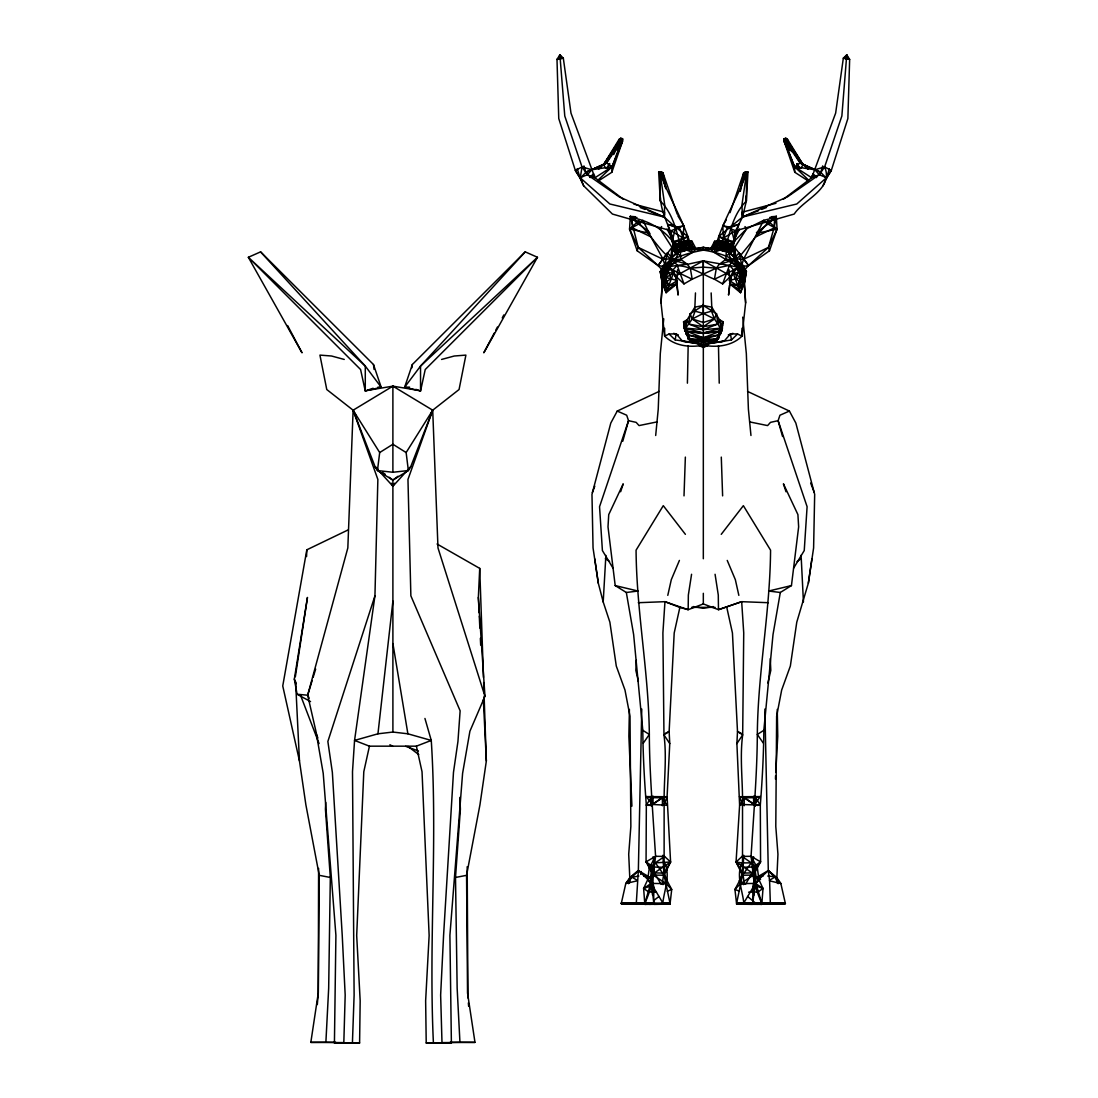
<?xml version="1.0" encoding="UTF-8"?>
<svg xmlns="http://www.w3.org/2000/svg" width="1098" height="1098" viewBox="0 0 1098 1098"><rect width="100%" height="100%" fill="white"/><g stroke="black" fill="none" stroke-linecap="round" stroke-linejoin="round"><path stroke-width="1.5" d="M344.237 359.444L331.555 356.013L319.93 355.107L326.765 389.529L353.117 410.199L375.063 466.65L377.451 470.548L392.892 472.264L392.892 386.153L368.05 390.284M651.457 806.165L651.471 796.077M664.647 328.261L664.647 336.125C674.68 346.09 689.942 347.709 703.296 345.197C716.665 347.709 731.954 346.103 742.001 336.125L745.624 302.883L743.442 265.675C729.045 255.203 710.365 249.836 692.646 249.15C680.705 247.228 671.496 255.738 666.198 265.4M741.987 328.261L742.001 336.125L737.568 334.012L731.446 339.941L703.296 344.635L682.544 341.204L676.135 333.833L669.066 334.012L664.647 336.125L661.023 302.883L662.369 283.696L661.97 272.647L668.751 267.006L672.95 269.902L675.613 276.051L677.054 283.723L666.115 292.727L662.369 283.696L660.255 271.645L692.646 252.334L696.063 248.889L692.056 241.382C685.015 239.007 678.015 243.564 672.36 247.379L672.347 256.946L668.504 263.808L670.658 258.895L671.949 247.393L674.405 243.344L667.076 229.002M753.599 804.56L753.612 796.201M711.161 292.933L711.779 307.152L719.478 319.738L723.074 321.755L721.853 331.061L703.296 333.504L684.795 331.061L685.591 328.302L692.22 318.955L703.296 313.424L703.296 260.857L737.883 267.006L744.677 272.647L744.266 283.696L745.624 302.883M721.235 534.342L743.36 505.67L770.563 550.18C770.151 611.833 757.84 672.649 757.318 734.466C757.222 757.895 755.918 781.227 754.45 804.436L751.046 856.303L757.346 867.832L758.951 879.731L763.014 888.474L761.806 904.34L736.634 904.217L734.933 889.462L740.491 883.629L753.475 875.106L760.571 861.848L760.31 805.109C762.245 780.225 763.632 755.328 763.837 730.307L773.019 634.548L780.307 592.481L791.452 585.577L798.644 526.862L797.917 514.605L783.423 483.834L786.017 491.753M685.399 534.342L663.274 505.67L636.071 550.18C636.497 611.833 648.794 672.649 649.33 734.466C649.426 757.895 650.716 781.227 652.198 804.436L655.588 856.303L649.302 867.832L647.696 879.731L643.62 888.474L644.842 904.34L670.013 904.217L671.715 889.462L666.157 883.629L653.173 875.106L646.063 861.848L646.338 805.109C644.389 780.225 643.016 755.328 642.797 730.307L633.628 634.548L626.327 592.481L615.196 585.577L608.004 526.862L608.731 514.605L623.211 483.834L620.631 491.753M662.41 805.726L662.451 797.807L667.09 796.723L669.753 743.593L669.135 731.501L674.199 632.997L679.854 607.427L664.963 601.677L638.281 602.706M667.255 891.205L671.715 889.462L664.125 875.216L670.59 862.012L664.523 856.399L655.588 856.303L653.173 875.106L644.855 903.338L663.494 904.203L670.013 903.256L654.23 903.036L644.842 904.34L670.013 903.256L664.125 875.216L664.125 804.518C663.727 781.364 667.035 758.059 663.961 734.878L662.904 632.928L664.963 601.677L688.172 609.692L703.324 603.927L718.476 609.692L741.672 601.677L768.367 602.706M740.436 265.4C734.878 253.926 723.472 247.105 710.584 248.889L716.692 244.099L726.684 246.83L725.751 259.444L719.272 264.33L716.335 268.159L714.455 279.221L722.649 283.915L731.035 276.051L737.883 267.006L733.766 260.02L725.751 259.444L713.988 252.334L710.584 248.889C694.101 251.552 676.601 255.244 663.206 265.675L660.255 271.645L662.369 283.696L665.319 281.115L665.759 277.506L669.698 268.516L668.751 267.006L672.868 260.02L680.884 259.444L687.375 264.33L690.313 268.159L692.179 279.221L683.999 283.915L675.613 276.051L669.698 268.516L661.97 272.647L660.255 271.645L672.868 260.02L687.375 264.33L703.296 260.857L731.035 276.051L728.537 295.088L729.443 285.343M739.393 891.205L734.933 889.462L742.509 875.216L736.058 862.012L742.111 856.399L751.046 856.303L753.475 875.106L761.792 903.338L736.621 903.256L752.418 903.036L761.806 904.34L736.621 903.256L742.509 875.216L742.523 804.518C742.907 781.364 739.613 758.059 742.673 734.878L743.73 632.928L741.672 601.677L718.476 609.692L718.284 595.047L715.072 574.268M747.683 896.49L756.975 904.34L761.792 903.338C755.287 888.433 750.291 873.212 753.64 856.797M347.915 530.018L306.822 549.81L282.749 685.962L299.466 760.969L305.875 804.793L319.243 875.326L318.283 993.004L317.308 1004.588M646.324 796.585L651.032 797.642L662.451 797.807L667.021 805.259L652.198 804.436L646.324 796.585L667.09 796.723L670.59 862.012L663.878 873.088L662.19 884.082M724.707 251.579C729.319 233.984 732.929 214.192 746.338 201.085L746.64 172.537L747.985 171.933L746.338 201.085L742.536 217.02L735.646 230.772L731.09 252.938L715.045 248.464C722.017 221.769 737.582 198.491 746.64 172.537L743.717 172.715L730.019 212.683M740.532 885.002L739.434 880.582L742.756 873.088L743.73 855.273M325.749 802.405L325.42 809.089L330.32 877.467L328.673 988.255L325.886 1042.222L310.83 1042.386L318.283 993.004L318.598 868.394M641.767 709.061L638.35 870.577L629.785 877.686L625.791 883.519L621.248 903.64L653.53 903.352L653.941 888.2L652.034 877.041L653.173 867.351M629.401 709.418L628.88 736.291L631.913 806.152M754.189 894.911L754.408 883.519L756.151 877.686L754.546 865.979M687.403 383.175L688.172 345.788M669.066 334.012L675.201 339.941L692.001 342.192L686.195 333.916L684.232 325.53L687.17 319.738L688.748 324.047L703.296 329.647L717.9 324.047L719.478 319.738L722.415 325.53L719.025 334.876L703.296 337.8L687.87 331.788L684.178 328.069L703.296 329.647L722.47 328.069L718.778 331.788L703.296 332.914L684.795 331.061L683.574 321.755L687.17 319.738L694.869 307.152L695.473 292.933M424.94 718.449L431.267 740.423L416.375 746.173L369.436 746.173L354.558 740.423L377.945 733.807L392.906 732.05L392.892 480.114L377.451 470.548L379.688 452.541L353.117 410.199L347.833 547.943L307.673 695.199L315.922 731.241L323.21 773.308L335.906 935.331L334.423 1043.1L352.417 1042.976L354.119 995.159L352.499 771.674L354.558 740.423L374.94 595.843L377.863 479.442L353.117 410.199L392.892 386.153L417.775 390.284M726.794 607.427L732.435 632.997L737.499 731.501L736.895 743.593L739.613 805.259L736.058 862.012L752.254 872.91L758.951 879.731L755.479 883.423L752.418 904.34L743.813 904.217L743.813 902.913C742.303 889.709 736.058 875.971 741.877 862.932L751.265 862.836L757.346 867.832L752.254 872.91L745.542 884.233M598.616 169.174L603.584 164.618L619.08 139.377L620.795 138.321L622.497 138.691L622.415 141.615L611.819 172.29L598.465 180.896M775.49 779.086L775.586 775.71M652.459 883.698L650.496 877.686L638.35 870.577L636.291 903.462L621.248 903.64L644.471 902.927M684.013 495.884L685.358 457.097M306.562 556.562L306.822 549.81M710.584 248.889L714.592 241.382C721.633 239.007 728.619 243.564 734.288 247.379L734.301 256.946L738.144 263.808L735.989 258.895L728.18 251.538L713.988 249.15L703.296 249.932L692.646 249.15L688.624 240.531L681.611 242.466L672.36 247.379L671.454 259.718L680.884 259.444L679.964 246.83L689.942 244.099L696.063 248.889M783.258 199.342L811.697 177.752L835.647 113.121L843.333 58.167L846.75 54.9L841.864 116.004L824.612 166.951L819.245 174.733L787.499 196.817L742.536 217.02L718.723 236.537L720.357 247.462L719.986 248.381L715.045 248.464L731.474 251.566L738.872 224.335L727.315 227.423L722.745 225.79L726.217 220.025M611.819 172.29L612.066 166.718L622.497 138.691L619.08 139.377L620.192 141.079L622.415 141.615L612.066 166.718L597.971 180.141M681.927 251.579C677.329 233.984 673.719 214.192 660.31 201.085L658.663 171.933L660.008 172.537C669.053 198.491 684.617 221.769 691.603 248.464L681.927 251.579L675.558 252.938L675.682 252.252C674.241 232.831 661.147 217.047 660.461 197.681M661.449 175.584L661.6 172.18L658.663 171.933M479.112 612.766L478.357 597.436L479.716 568.38L437.045 544.004M778.166 883.684L776.862 877.686L777.947 854.258L775.792 826.465L776.629 716.28L781.666 690.052L790.354 666.033L796.764 622.209L808.348 583.162L813.604 547.929L814.675 494.333L795.844 423.059L789.407 411.064L747.518 391.396M636.318 660.31L635.838 670.343L638.391 681.446M628.468 883.684L629.785 877.686L628.701 854.258L630.856 826.465L630.019 716.28L624.982 690.052L616.28 666.033L609.884 622.209L603.2 601.951L605.876 555.423M716.541 313.781L714.427 318.955L703.296 326.765L688.748 324.047L690.093 313.781L703.31 305.505L716.541 313.781L717.9 324.047L714.427 318.955L711.545 311.201L711.779 307.152L703.31 305.505L694.869 307.152L695.089 311.201L692.22 318.955L703.296 326.765L717.9 324.047L721.853 331.061L703.296 332.914L687.87 331.788L684.232 325.53L685.591 328.302L703.296 332.914L721.043 328.302L722.415 325.53L720.453 333.916L714.647 342.192L724.104 341.204L730.499 333.833L737.568 334.012M753.283 865.732L754.614 877.041L752.706 888.2L753.077 903.846L785.399 903.64L780.843 883.519L776.862 877.686L768.298 870.577L764.881 709.061M775.737 772.374L777.755 736.291L777.247 709.418M661.023 302.883L663.206 265.675L669.629 263.41M635.33 216.745L630.334 216.361L629.566 229.084L637.169 250.769L658.059 265.551L663.521 271.439L663.768 274.541M676.67 284.876L676.876 281.527M677.082 278.165L677.576 269.792M664.894 273.141L664.482 279.578L667.694 266.965M742.783 266.471L748.589 265.551L769.465 250.769L777.082 229.084L776.3 216.361L774.694 217.679L774.035 228.013L768.449 247.393L748.589 265.551L743.126 271.439L742.742 274.692M638.995 220.602L629.566 229.084L638.199 247.393L663.11 259.32L670.658 258.895L678.454 251.538L703.296 247.393L713.988 249.15L718.023 240.531L725.037 242.466L734.288 247.379L734.301 256.946L738.144 263.808M719.986 248.381L730.952 252.252L731.474 251.566L715.292 247.489L731.09 252.938L731.474 251.566L727.329 241.533L718.723 236.537L723.527 237.992L722.745 225.79L730.939 227.327L734.48 241.519L733.45 242.123L723.527 237.992L727.315 227.423L735.646 230.772L734.48 241.519L727.329 241.533L715.292 247.489L720.357 247.462L723.527 237.992L735.646 230.772L794.211 214.055C803.736 199.356 834.151 188.774 824.612 166.951L814.881 169.751L794.568 166.718L784.233 141.615L784.15 138.691L785.852 138.321L787.554 139.377L803.063 164.618L808.032 169.174M484.122 696.201L486.345 760.969L479.95 804.793L466.568 875.326L467.528 993.004L474.981 1042.386L459.938 1042.222L457.152 988.255L455.505 877.467L460.391 809.089L459.829 797.395M713.988 249.15L714.592 241.382C721.523 243.495 727.741 247.64 734.795 249.534L735.18 259.718L725.751 259.444L746.393 271.645L744.266 283.696L740.532 292.727L729.594 283.723L731.035 276.051L733.684 269.902L737.883 267.006M741.891 286.935L742.632 277.643M742.879 274.541L743.126 271.439M687.87 331.788L688.377 339.09L692.769 342.26L703.296 344.937L713.878 342.26L718.257 339.09L721.166 327.89L720.453 333.916L714.647 342.192M677.823 215.716L683.903 225.79L679.333 227.423L667.79 224.472L675.174 251.566L691.603 248.464L686.662 248.381L683.121 237.992L671.002 230.772L612.423 214.055L583.697 185.837L580.169 178.343L585.893 172.29L603.584 164.618L620.795 138.321L622.58 139.652L622.415 141.615L617.364 150.44M754.038 903.05L753.077 903.846L754.038 903.05L753.104 903.352L765.114 903.997L785.276 903.05L782.105 903.846L753.104 903.352M655.684 435.494L658.237 409.197L660.296 353.597L663.755 318.818M725.627 256.314L734.795 249.534L726.684 247.654L713.988 252.334L717.955 242.054L724.749 241.862L723.925 249.946L730.843 253.679L735.989 258.895L743.524 259.32L768.449 247.393L777.082 229.084L767.639 220.602M377.945 733.807L392.906 601.086M719.272 264.33L733.766 260.02L744.677 272.647L743.442 282.529L740.532 292.727L739.242 289.378L741.96 275.433L736.936 268.516L714.455 279.221C699.948 273.526 685.015 261.859 668.751 267.006M411.942 367.761L412.326 364.536L525.242 251.867L537.471 257.289L483.806 352.801L494.224 333.106M729.992 279.098L733.217 273.306L733.684 269.902L729.47 265.304L716.335 268.159L692.179 279.221L669.698 268.516L663.59 273.375L661.97 272.647L672.868 260.02L677.178 265.304L683.999 283.915M653.941 888.2L650.496 877.686L652.102 865.979M808.348 583.162L811.889 558.882M721.166 327.89L718.257 339.09L715.896 340.531L692.769 342.26L688.377 339.09L685.783 331.047L686.085 329.057L684.232 325.53M692.646 249.15L692.056 241.382L681.899 241.862L680.98 246.638L671.852 249.534L672.347 256.946L668.504 263.808M675.201 339.941L676.135 333.833M691.575 574.268L688.35 595.047L688.172 609.692L679.854 607.427M310.556 701.595L297.078 694.252L294.333 679.072L307.454 597.436L295.348 676.739M664.77 862.932C670.576 875.971 664.331 889.709 662.821 902.913L662.821 904.217L654.23 904.34L651.169 883.423L647.696 879.731L654.381 872.91L670.59 862.012L655.369 862.836L649.302 867.832L654.381 872.91L661.106 884.233M562.286 58.29L556.988 59.388L563.315 58.167L562.286 58.29L559.884 54.9L564.77 116.004L582.036 166.951L580.169 178.343L575.338 170.437L558.758 118.543L556.988 59.388L559.884 54.9L563.315 58.167L570.987 113.121L594.951 177.752L623.389 199.342M685.591 328.302L687.17 319.738M640.642 874.379L641.177 871.469M771.318 216.745L776.3 216.361L774.035 228.013L755.685 236.88L740.628 255.326L735.989 258.895L734.699 247.393L732.242 243.344L739.558 229.002M663.865 266.471L658.059 265.551L638.199 247.393L630.334 216.361C646.969 227.272 655.424 246.625 670.658 258.895L675.805 253.679L682.723 249.946L688.624 240.531L688.693 242.054L687.554 244.236L680.98 246.638L672.36 247.379L673.815 248.34L674.117 246.83L672.154 241.519L671.002 230.772L679.333 227.423L683.121 237.992L673.198 242.123L672.154 241.519L675.695 227.327L664.112 217.02L619.148 196.817L587.389 174.733L582.036 166.951L575.338 170.437L580.115 177.698L583.697 185.837M740.079 190.832L743.717 172.715L746.64 172.537L741.905 205.134L742.536 217.02L796.777 203.995L826.52 177.698L831.31 170.437L847.876 118.543L849.646 59.388L846.75 54.9L844.362 58.29L843.333 58.167L849.646 59.388L844.362 58.29M664.523 266.773L667.502 252.76L674.048 260.308M723.074 321.755L720.453 333.916L719.849 331.665L720.851 331.047M369.436 746.173L363.795 771.743L356.685 935.482L360.171 1000.772L359.595 1042.963L343.811 1043.1L345.184 995.062L342.233 935.386L332.351 772.361L327.863 741.466L374.94 595.843M667.79 595.363L671.29 579.703L679.415 560.419M739.242 289.378L729.594 283.723L737.966 285.823L741.96 275.433L738.68 272.469L733.217 273.306L739.242 289.378L743.442 282.529L741.315 281.115L740.889 277.506L736.936 268.516L744.677 272.647L746.393 271.645L743.442 265.675L737.005 263.41M741.315 281.115L743.044 273.375L744.677 272.647L741.315 281.115L737.966 285.823L729.182 280.553L740.889 277.506L743.044 273.375L736.936 268.516M664.853 213.753L664.112 217.02L609.87 203.995L580.115 177.698L587.389 174.733L591.767 169.751L606.508 162.998L622.58 139.652M767.886 683.025L770.81 670.343L770.247 658.635M740.368 191.162L745.048 172.18L747.985 171.933M666.115 885.002L667.213 880.582L663.878 873.088L662.918 855.273M719.849 331.665L715.896 340.531L713.878 342.26L687.609 334.876L685.481 327.89L686.785 331.665L686.195 333.916L692.001 342.192M622.758 441.259L628.523 420.685L626.684 415.222L617.241 411.064L610.79 423.059L591.973 494.333L593.044 547.929L598.3 583.162L603.2 601.951M676.656 279.098L673.417 273.306L665.759 277.506L677.466 280.553L668.668 285.823L663.59 273.375L665.319 281.115L668.668 285.823L677.054 283.723L667.392 289.378L661.97 272.647L663.206 282.529L666.115 292.727L673.417 273.306L672.95 269.902L677.178 265.304L687.375 264.33M741.768 265.222L743.524 259.32L763.741 220.3L774.694 217.679L767.131 223.58L755.685 236.88M819.341 175.296L820.741 172.29L803.063 164.618L785.852 138.321L784.068 139.652L800.14 162.998L820.741 172.29L826.478 178.343L829.374 168.639M637.169 250.769L638.199 247.393M309.183 698.177L307.673 695.199L312.161 680.527M313.163 677.274L315.648 669.121M822.704 165.908L820.741 172.29L800.14 162.998L785.852 138.321M754.175 883.698L756.151 877.686L768.298 870.577L780.843 883.519L769.602 880.857L768.298 870.577L754.408 883.519L752.706 888.2M675.613 260.13L678.454 251.538C670.425 233.037 651.389 221.137 631.94 217.679L632.613 228.013L650.949 236.88L663.11 259.32L664.866 265.222M663.494 903.599L649.673 904.34L644.855 903.338C651.347 888.433 656.343 873.212 653.008 856.797M629.127 883.327L631.323 876.849L637.252 871.428M412.326 364.536L404.627 387.223L420.548 391.012L425.228 369.532L537.471 257.289L420.534 366.073L404.627 387.223L409.568 387.127M737.966 285.823L740.889 277.506L733.217 273.306M441.588 359.444L454.256 356.013L465.895 355.107L459.06 389.529L432.708 410.199L407.962 479.442L410.872 595.843L460.131 710.818L457.948 741.466L453.474 772.361L443.578 935.386L440.641 995.062L442 1043.1L451.388 1043.1L449.906 935.331L462.601 773.308L469.903 731.241L484.959 696.242L478.357 597.436M558.374 59.045L559.884 54.9M734.48 241.519L731.199 251.36L720.357 247.462L733.45 242.123M664.125 804.518L667.09 796.723M592.371 492.48L594.787 486.194M389.076 477.232L392.892 480.114L408.36 470.548L410.748 466.65L432.708 410.199L392.892 386.153M722.649 283.915L729.47 265.304L733.766 260.02L746.393 271.645L744.266 283.696L743.442 282.529M729.799 279.057L731.035 276.051M822.951 185.837L826.52 177.698L819.245 174.733L814.881 169.751M607.167 168.076L609.335 163.575M613.672 154.571L620.192 141.079L622.497 138.691M394.47 483.257L392.906 486.249L375.063 466.65L377.616 468.572M431.143 413.177L432.708 410.199L437.992 547.943L484.959 696.242M722.415 325.53L718.778 331.788L703.296 337.8L687.609 334.876L686.085 329.057L684.178 328.069M495.829 330.073L497.421 327.053M502.239 317.953L503.831 314.934M720.37 241.491L725.654 246.638L730.939 245.129L723.925 249.946L718.023 240.531L719.094 244.236L725.654 246.638L734.288 247.379L730.843 253.679L730.939 245.129L724.749 241.862M607.276 168.104L609.802 163.684M800.922 168.337L803.063 164.618L784.15 138.691L784.233 141.615L794.815 172.29L808.183 180.896M620.795 138.321L606.508 162.998L603.584 164.618L605.725 168.337M748.603 892.207L757.977 891.974L763.014 888.474L755.479 883.423L743.813 902.913L736.634 904.217L761.792 903.338M793.621 568.146L804.244 550.551L807.099 506.7L778.111 420.685L779.951 415.222L789.407 411.064M826.478 178.343L831.31 170.437L824.612 166.951M739.544 796.723L743.017 796.709L754.45 804.436L760.324 796.585L755.616 797.642L755.699 805.561L744.183 797.807L739.613 805.259L742.523 804.518L760.31 805.109L755.616 797.642L744.183 797.807L739.544 796.723L742.523 804.518M392.892 472.264L408.36 470.548L406.136 452.541L432.708 410.199M649.398 805.41L646.338 805.109L651.032 797.642L650.936 805.561L662.451 797.807M661.641 226.572L659.98 228.782L671.949 247.393L678.454 251.538L703.296 247.393L728.18 251.538L734.699 247.393L746.667 228.782L763.741 220.3L767.131 223.58L777.082 229.084L756.7 233.311M789.27 150.44L784.233 141.615L786.456 141.079L787.554 139.377L784.15 138.691M736.895 743.593L742.673 734.878L737.499 731.501L741.342 733.409M643.318 743.085L649.33 734.466L642.797 730.307M603.584 164.618L620.192 141.079M669.698 268.516L664.674 275.433L665.319 281.115M667.502 252.76L658.059 265.551L671.949 247.393M751.046 856.303L760.571 861.848L752.254 872.91L742.756 873.088L739.695 869.973M741.109 279.304L739.517 281.39L735.976 278.782L736.538 275.118L738.68 272.469M692.056 241.382L689.942 244.099L671.852 249.534L681.021 256.314M732.586 260.308L739.132 252.76L748.589 265.551L734.699 247.393M410.748 466.65L392.906 486.249L391.355 483.257M525.242 251.867L420.534 366.073L420.548 391.012L415.84 389.351M666.939 869.973L663.878 873.088L654.381 872.91L646.063 861.848L655.588 856.303M686.277 241.491L680.98 246.638L673.815 248.34M776.3 216.361L769.616 222.839L756.44 232.652M663 884.631L667.213 880.582M589.928 177.162L593.647 173.745M673.417 273.306L667.968 272.469L664.674 275.433L668.668 285.823M666.102 269.243L673.856 262.655M653.653 900.607L658.965 896.49M392.892 480.114L397.998 476.271M760.571 861.848L753.228 867.049L743.607 867.228M664.523 856.399L655.369 862.836L664.125 875.216L653.173 875.106L647.696 879.731L652.157 885.413L643.62 888.474L648.671 891.974L656.467 892.166M687.554 244.236L679.964 247.654L692.646 252.334L688.693 242.054L680.98 246.638L676.821 244.95L674.117 246.83L675.558 252.938L691.356 247.489L679.319 241.533L672.154 241.519M797.093 561.503L801.265 558.621L800.771 555.423M663.631 796.709L652.198 804.436L646.338 805.109M643.62 888.474L651.169 883.423L666.157 883.629M794.815 172.29L794.568 166.718L800.14 162.998L803.063 164.618M725.037 242.466L725.654 246.638L732.833 248.34L734.288 247.379M587.293 175.296L585.893 172.29L606.508 162.998L612.066 166.718L594.951 177.752L587.389 174.733M763.837 730.307L757.318 734.466L763.316 743.085M379.688 452.541L392.906 444.265L406.136 452.541M703.296 260.857L675.613 276.051L678.097 295.088L677.205 285.343M769.437 880.28L775.325 876.849L776.862 877.686M629.785 877.686L638.871 876.012M722.47 328.069L720.562 329.057L718.257 339.09L688.377 339.09L686.785 331.665L685.783 331.047M665.292 733.409L669.135 731.501L663.961 734.878L669.753 743.593M590.161 177.574L594.608 175.392M617.241 411.064L659.129 391.396M698.808 345.445L703.324 347.49L707.839 345.445M681.611 242.466L675.709 245.129L675.805 253.679L672.36 247.379M377.89 387.155L381.184 387.223L365.291 366.073L248.354 257.289L360.583 369.532L365.277 391.012L381.184 387.223L373.485 364.536L260.583 251.867L248.354 257.289L302.019 352.801L287.594 325.53M612.066 166.718L591.767 169.751L585.893 172.29L583.93 165.908M650.496 877.686L652.034 877.041L643.702 876.19M647.573 878.894L652.034 877.041M819.245 174.733L811.697 177.752L794.568 166.718L784.068 139.652M758.471 210.679L742.536 217.02L741.781 213.753M761.669 209.402L766.445 207.508M730.939 227.327L738.872 224.335M686.662 248.381L675.435 251.36L686.277 247.462L691.356 247.489L675.682 252.252L675.174 251.566L679.319 241.533L687.924 236.537L675.695 227.327L667.762 224.335M373.114 388.239L365.277 391.012L365.291 366.073L260.583 251.867M676.066 261.146L680.884 259.444M728.303 334.917L732.942 333.353M671.852 249.534L679.964 246.83M695.089 311.201L703.296 313.424L711.545 311.201M741.823 212.285L775.943 203.281M692.769 342.26L719.025 334.876L718.778 331.788M791.452 585.577L768.6 591.04L780.307 592.481M637.032 880.857L625.791 883.519L638.35 870.577L652.239 883.519L652.459 894.911M717.447 338.568L703.296 341.849L698.287 341.464M677.219 214.192L662.918 172.715L661.6 172.18L660.008 172.537L660.31 201.085M657.002 421.906L639.05 425.585L636.14 422.359L628.523 420.685L599.549 506.7L602.404 550.551L613.013 568.146M455.505 877.467L466.568 875.326M675.695 227.327L683.903 225.79L683.121 237.992L687.924 236.537L686.277 247.462L673.198 242.123M713.398 606.576L703.324 608.251L693.236 606.576M676.821 244.95L675.709 245.129L682.723 249.946L681.899 241.862M704.902 344.086L724.104 341.204M626.327 592.481L638.048 591.04L615.196 585.577M756.151 877.686L754.614 877.041L762.932 876.19M757.236 805.41L760.31 805.109M690.313 268.159L703.296 267.143L716.335 268.159M708.32 341.464L703.296 341.849L689.187 338.568M474.981 1042.386L442.672 1042.606M641.534 903.997L653.571 903.846L621.372 903.05L624.542 903.846L641.534 903.613M631.94 217.679L636.964 217.473M736.634 904.217L756.975 903.709M644.855 903.338L670.013 904.217L662.821 902.913L651.169 883.423M621.372 903.05L653.571 903.846L652.61 903.05L636.291 903.462M762.177 902.927L785.276 903.05M740.491 883.629L755.479 883.423M343.152 1042.606L310.83 1042.386M770.343 903.462L753.983 903.64L770.302 902.803L785.399 903.64L770.343 903.462L769.602 880.857M339.255 1043.1L359.595 1042.963L352.417 1042.976M450.111 1042.318L459.938 1042.222M743.017 796.709L760.324 796.585M691.589 607.359L715.059 607.359M663.494 904.203L670.013 904.217M446.557 1043.1L426.216 1042.963L442 1043.1L426.216 1042.963L425.64 1000.772L429.14 935.482L422.03 771.743L416.375 746.173M325.886 1042.222L335.7 1042.318M663.041 867.228L653.42 867.049L646.063 861.848M769.684 217.473L774.694 217.679M713.878 342.26L690.738 340.531L686.785 331.665M297.078 694.252L307.673 695.199M767.776 876.012L775.325 876.849L777.508 883.327M392.906 732.05L407.88 733.807L431.267 740.423C437.731 841.123 428.604 942.208 433.408 1042.976M682.544 341.204L701.704 344.086M741.877 862.932L736.058 862.012L742.756 873.088L744.458 884.082M319.243 875.326L330.32 877.467M749.646 421.906L767.598 425.585L770.494 422.359L778.111 420.685L782.558 436.51M649.947 233.311L629.566 229.084L639.503 223.58L642.906 220.3L650.949 236.88M633.944 204.146L664.825 212.285M582.036 166.951L591.767 169.751M652.61 903.05L653.53 903.352M726.684 246.83L734.795 249.534M673.692 333.353L678.344 334.917M725.751 259.444L730.582 261.146M763.014 888.474L754.477 885.413L758.951 879.731L753.475 875.106L742.509 875.216L751.265 862.836L742.111 856.399M405.67 746.297L418.42 750.991M640.203 207.508L644.979 209.402M648.163 210.679L664.112 217.02L664.743 205.134L660.008 172.537L662.918 172.715L666.239 189.185M754.614 877.041L760.557 879.512M719.094 244.236L726.684 247.654L716.692 244.099L714.592 241.382M812.04 175.392L816.473 177.574M703.296 313.424L714.427 318.955L703.296 322.469L692.22 318.955L690.093 313.781M389.914 744.746L392.906 746.379M631.323 876.849L637.211 880.28M605.369 558.621L609.555 561.503M729.813 244.95L732.517 246.83L732.833 248.34M648.877 231.678L637.018 222.839L630.334 216.361M382.708 472.414L385.247 474.35M407.893 746.365L418.777 754.601M732.791 262.655L740.532 269.243M769.396 871.428L775.325 876.849M812.987 173.745L816.706 177.162M794.568 166.718L808.663 180.141M739.434 880.582L743.648 884.631M667.968 272.469L670.109 275.118L670.658 278.782L667.117 281.39L665.539 279.304M744.993 226.572L746.667 228.782L732.242 243.344L728.18 251.538L731.021 260.13M663.206 282.529L667.392 289.378M796.846 163.684L799.371 168.104M353.117 410.199L356.232 416.156M786.456 141.079L791.521 151.579M797.313 163.575L799.481 168.076M727.233 560.419L735.358 579.703L738.844 595.363M675.613 276.051L676.848 279.057M810.653 483.051L814.277 492.48M294.333 679.072L296.144 683.793M300.372 694.814L319.079 743.607M846.75 54.9L848.274 59.045M316.183 733.258L317.885 738.117M768.449 247.393L769.465 250.769M577.26 168.639L580.169 178.343M738.94 266.965L742.152 279.578L741.85 274.747M661.6 172.18L665.498 188.005M683.574 321.755L686.195 333.916L685.481 327.89M739.132 252.76L742.124 266.773M719.478 319.738L721.043 328.302M392.906 643.579L407.88 733.807M730.499 333.833L731.446 339.941M594.759 558.882L598.3 583.162M373.485 364.536L374.075 369.381M742.715 317.157L746.338 353.597L748.397 409.197L750.963 435.494M467.954 997.972L467.185 866.72M468.366 1002.927L468.64 1006.235M664.016 277.643L664.743 286.935M729.058 269.792L729.964 284.876M801.265 558.621L803.434 601.951M479.277 616.17L479.853 628.097M480.361 638.322L480.691 645.13M483.353 699.646L486.345 760.969M295.595 681.789L299.466 760.969M745.048 172.18L745.281 177.272M746.105 195.979L746.338 201.085M721.29 457.097L722.621 495.884M479.716 568.38L483.477 677.452M483.655 682.558L483.998 692.797M718.476 345.788L719.231 383.175M744.183 797.807L744.238 805.726M703.31 344.662L703.324 347.49M755.177 796.077L755.191 806.165M703.296 261.338L703.31 274.253M653.036 796.201L653.036 804.56M703.296 247.393L703.296 249.932M703.324 304.146L703.324 558.758M703.324 593.304L703.324 603.927"/></g></svg>
